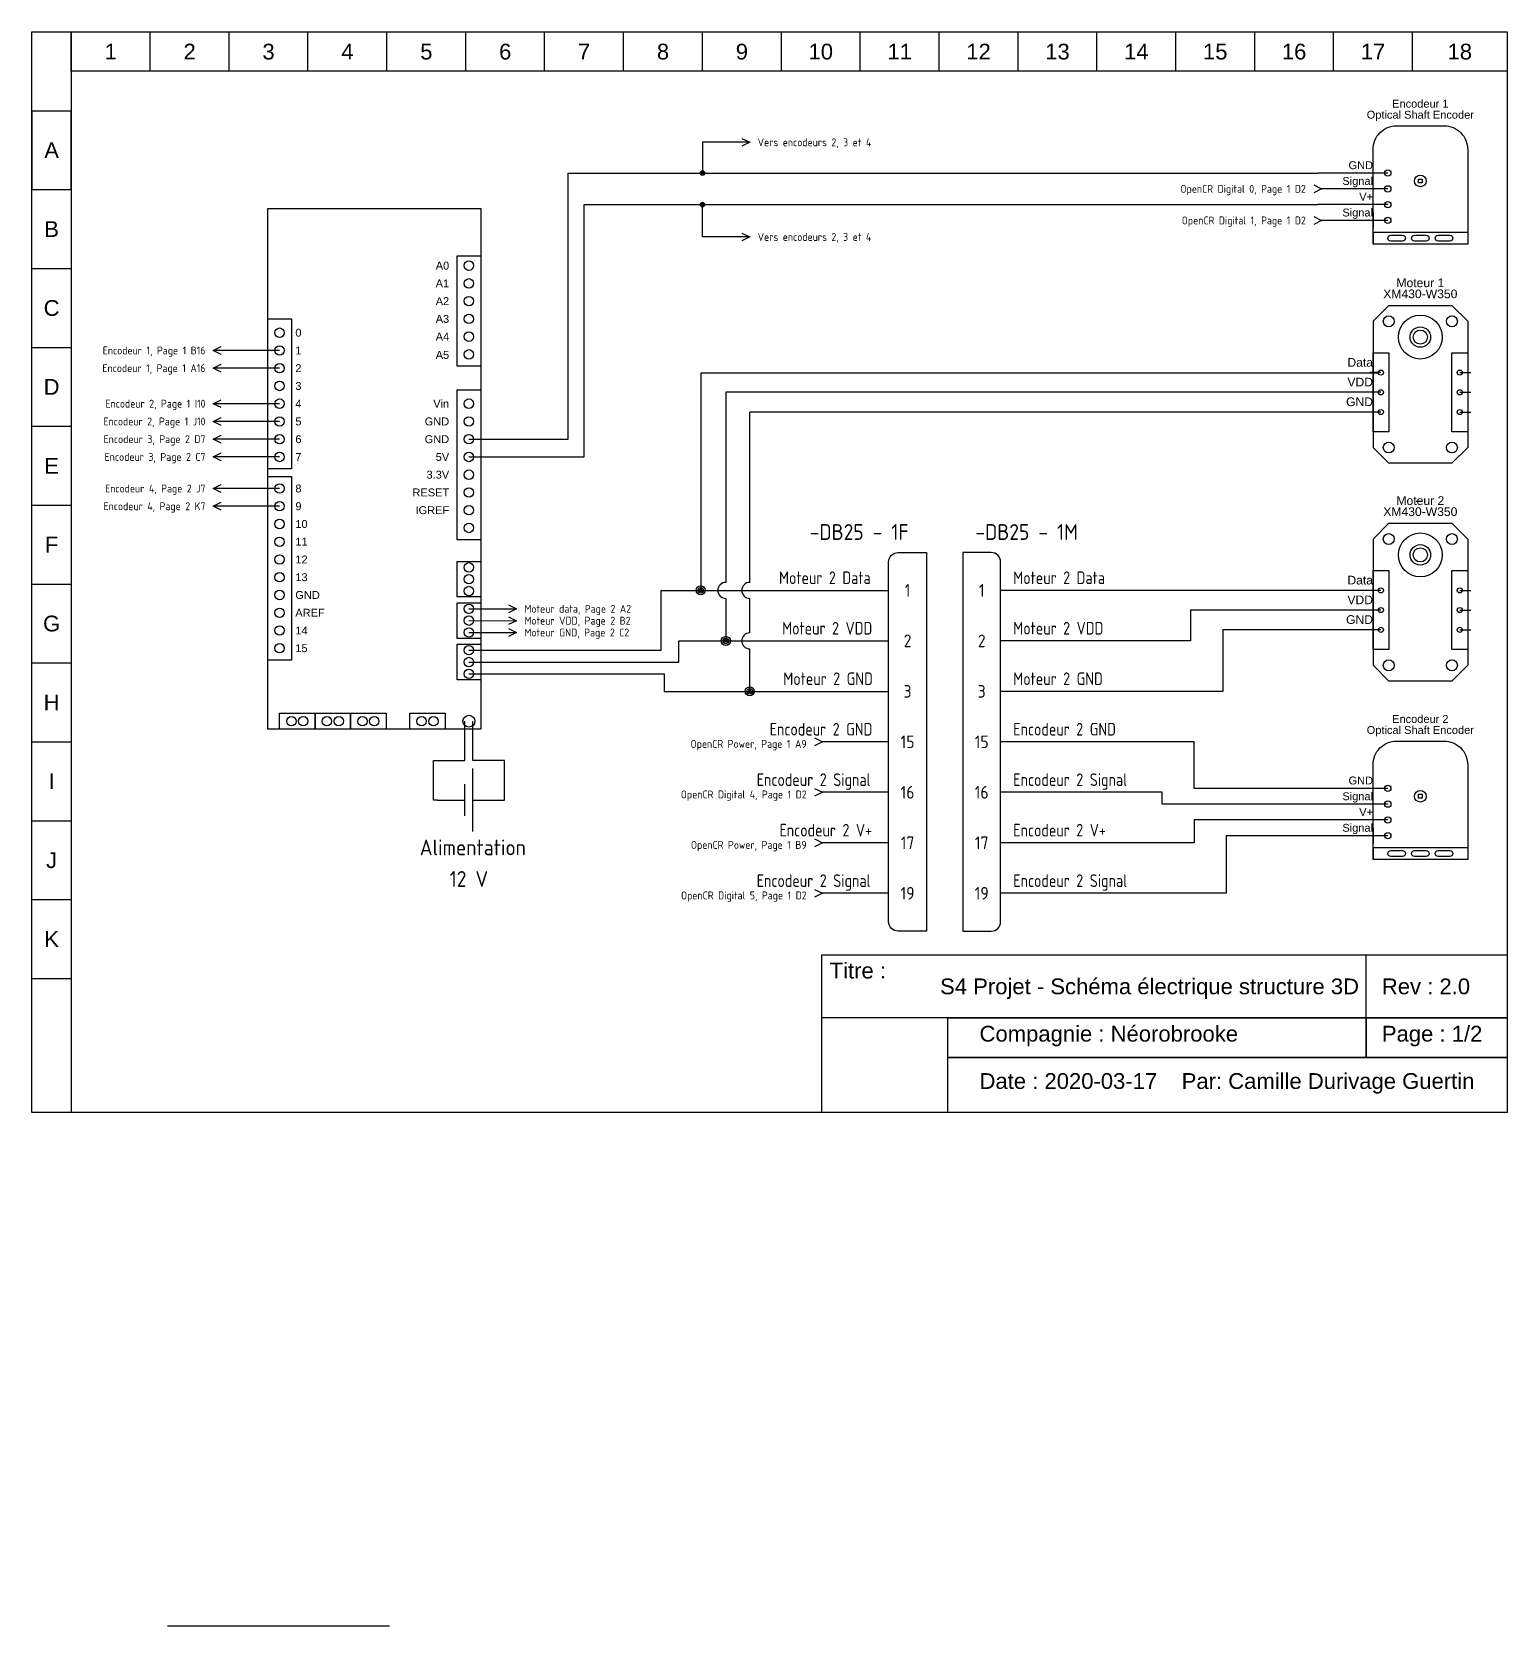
# Model space of a CAD drawing. Extents: x 2375 to 3325, y 1532 to 2038.
# Drawn here: x 2375 to 2842, y 1532 to 2038 of the extents above; entities that cross this region are included whole.
import ezdxf
from ezdxf.enums import TextEntityAlignment as Align

# ---------------------------------------------------------------- set-up
doc = ezdxf.new("R2010")
doc.units = 0
for name, color, linetype in [('DESC', 150, 'Continuous'), ('MISC', 7, 'Continuous'), ('SYMS', 7, 'Continuous'), ('TAGS', 150, 'Continuous'), ('TERMS', 123, 'Continuous'), ('YEL_14_THHN', 2, 'Continuous')]:
    doc.layers.add(name, color=color, linetype=linetype)
doc.styles.get("Standard").update_dxf_attribs({"font": 'arial.ttf'})
doc.styles.add('WD_IEC', font='ISOCP2.shx', dxfattribs={"width": 0.9, "height": 4})

# ---------------------------------------------------------------- blocks, each defined once
blk = doc.blocks.new('Moteur_XM430-W350')
for p, q in [((0, 0), (5, 5)), ((0, 0), (0, -40)), ((5, 5), (25, 5)), ((25, 5), (30, 0)), ((30, 0), (30, -40)), ((2.5, -16.25), (-0.98, -16.25)), ((27.5, -16.25), (30.98, -16.25)), ((2.5, -22.5), (-0.98, -22.5)), ((27.5, -22.5), (30.98, -22.5)), ((2.5, -28.75), (-0.98, -28.75)), ((27.5, -28.75), (30.98, -28.75)), ((5, -45), (0, -40)), ((30, -40), (25, -45)), ((25, -45), (5, -45))]:
    blk.add_line(p, q)
for points in [[(0, -10), (5, -10), (5, -35), (0, -35)], [(25, -10), (30, -10), (30, -35), (25, -35)]]:
    blk.add_lwpolyline(points, close=True)
for centre, radius in [((5, 0), 1.73), ((15, -5), 6.95), ((25, 0), 1.73), ((15, -5), 3.24), ((15, -5), 2.25), ((2.5, -16.25), 0.808), ((27.5, -16.25), 0.808), ((2.5, -22.5), 0.808), ((27.5, -22.5), 0.808), ((2.5, -28.75), 0.808), ((27.5, -28.75), 0.808), ((5, -40), 1.73), ((25, -40), 1.73)]:
    blk.add_circle(centre, radius)
at = {"flags": 8}
for tag, p in [('MODÈLE', (15, 6.5)), ('NOM', (15, 10))]:
    blk.add_attdef(tag, text='', height=2.5, dxfattribs=at).set_placement(p, align=Align.BOTTOM_CENTER)
for tag, p in [('PIN1', (0, -13)), ('PIN2', (0, -19.25)), ('PIN3', (0, -25.5))]:
    blk.add_attdef(tag, text='', height=2.5, dxfattribs=at).set_placement(p, align=Align.MIDDLE_RIGHT)
blk = doc.blocks.new('OpenCR')
for points in [[(0, -165), (0, 0), (67.5, 0), (67.5, -165)], [(67.5, -15), (67.5, -50), (60, -50), (60, -15)], [(7.5, -35), (7.5, -82.5), (0, -82.5), (0, -35)], [(67.5, -57.5), (67.5, -105), (60, -105), (60, -57.5)], [(7.5, -85), (7.5, -143.125), (0, -143.125), (0, -85)], [(60, -123.125), (60, -111.875), (67.5, -111.875), (67.5, -123.125)], [(60, -136.25), (60, -125), (67.5, -125), (67.5, -136.25)], [(60, -149.375), (60, -138.125), (67.5, -138.125), (67.5, -149.375)], [(3.75, -165), (3.75, -160), (15, -160), (15, -165)], [(15, -165), (15, -160), (26.25, -160), (26.25, -165)], [(26.25, -165), (26.25, -160), (37.5, -160), (37.5, -165)], [(45, -165), (45, -160), (56.25, -160), (56.25, -165)]]:
    blk.add_lwpolyline(points, close=True)
for centre, radius in [((63.75, -18.125), 1.5), ((63.75, -23.75), 1.5), ((63.75, -29.375), 1.5), ((63.75, -35), 1.5), ((3.75, -39.375), 1.5), ((63.75, -40.625), 1.5), ((3.75, -45), 1.5), ((63.75, -46.25), 1.5), ((3.75, -50.625), 1.5), ((3.75, -56.25), 1.5), ((3.75, -61.875), 1.5), ((63.75, -61.875), 1.5), ((3.75, -67.5), 1.5), ((63.75, -67.5), 1.5), ((3.75, -73.125), 1.5), ((63.75, -73.125), 1.5), ((3.75, -78.75), 1.5), ((63.75, -78.75), 1.5), ((63.75, -84.375), 1.5), ((3.75, -88.75), 1.5), ((63.75, -90), 1.5), ((3.75, -94.375), 1.5), ((63.75, -95.625), 1.5), ((3.75, -100), 1.5), ((63.75, -101.25), 1.5), ((3.75, -105.625), 1.5), ((3.75, -111.25), 1.5), ((3.75, -116.875), 1.5), ((63.75, -113.75), 1.5), ((63.75, -117.5), 1.5), ((3.75, -122.5), 1.5), ((63.75, -121.25), 1.5), ((63.75, -126.875), 1.5), ((3.75, -128.125), 1.5), ((63.75, -130.625), 1.5), ((3.75, -133.75), 1.5), ((63.75, -134.375), 1.5), ((3.75, -139.375), 1.5), ((63.75, -140), 1.5), ((63.75, -143.75), 1.5), ((63.75, -147.5), 1.5), ((7.5, -162.5), 1.5), ((11.25, -162.5), 1.5), ((18.75, -162.5), 1.5), ((22.5, -162.5), 1.5), ((30, -162.5), 1.5), ((33.75, -162.5), 1.5), ((48.75, -162.5), 1.5), ((52.5, -162.5), 1.5), ((63.75, -162.5), 1.875)]:
    blk.add_circle(centre, radius)
at = {"flags": 10}
blk.add_attdef('OPENCR', text='', height=3.75, dxfattribs=at).set_placement((32.5, -7.5), align=Align.MIDDLE_CENTER)
for tag, p in [('ANALOG_IN', (55, -15)), ('DIGITAL', (10, -35)), ('POWER', (57.5, -57.5)), ('TTL', (60, -111.5))]:
    blk.add_attdef(tag, text='', height=3, dxfattribs=at).set_placement(p, align=Align.BOTTOM_CENTER)
for tag, p in [('A0', (57.5, -18.125)), ('A1', (57.5, -23.75)), ('A2', (57.5, -29.375)), ('A3', (57.5, -35)), ('A4', (57.5, -40.625)), ('A5', (57.5, -46.416)), ('VIN', (57.5, -61.875)), ('GND', (57.5, -67.5)), ('GND', (57.5, -73.125)), ('5V', (57.5, -78.75)), ('3.3V', (57.5, -84.375)), ('RESET', (57.5, -90)), ('IGREF', (57.5, -95.625))]:
    blk.add_attdef(tag, text='', height=2.5).set_placement(p, align=Align.MIDDLE_RIGHT)
for tag, p in [('0', (8.75, -39.375)), ('1', (8.75, -45)), ('2', (8.75, -50.625)), ('3', (8.75, -56.25)), ('4', (8.75, -61.875)), ('5', (8.75, -67.5)), ('6', (8.75, -73.125)), ('7', (8.75, -78.75)), ('8', (8.75, -88.75)), ('9', (8.75, -94.375)), ('10', (8.75, -100)), ('11', (8.75, -105.625)), ('12', (8.75, -111.25)), ('13', (8.75, -116.875)), ('GND', (8.75, -122.5)), ('AREF', (8.75, -128.125)), ('14', (8.75, -133.75)), ('15', (8.75, -139.375))]:
    blk.add_attdef(tag, text='', height=2.5).set_placement(p, align=Align.MIDDLE_LEFT)
for tag, p in [('PIN3', (60, -113.75)), ('PIN2', (60, -117.5)), ('PIN1', (60, -121.25)), ('PIN3', (60, -126.875)), ('PIN2', (60, -130.625)), ('PIN1', (60, -134.375)), ('PIN3', (60, -140)), ('PIN2', (60, -143.75)), ('PIN1', (60, -147.5))]:
    blk.add_attdef(tag, text='', height=2.625, dxfattribs=at).set_placement(p, align=Align.MIDDLE_RIGHT)
for tag, p in [('GND', (7.5, -160)), ('3.3V', (11.25, -160)), ('GND', (18.75, -160)), ('5V', (22.5, -160)), ('GND', (30, -160)), ('12V', (33.75, -160)), ('ALIM', (63.75, -160))]:
    blk.add_attdef(tag, text='', height=2.625, rotation=90, dxfattribs=at).set_placement(p, align=Align.MIDDLE_LEFT)
blk = doc.blocks.new('HBA1')
for p, q in [((0.62, -5), (0.62, 5)), ((-5, 0), (-0.62, 0)), ((-0.62, -2.5), (-0.62, 2.5)), ((0.62, 0), (5, 0))]:
    blk.add_line(p, q)
at = {"style": 'WD_IEC'}
for tag, p in [('INST', (0.62, 13.62)), ('LOC', (0.62, 10.12)), ('TAG1', (0.62, 6.62)), ('RATING1', (8.25, 2.75)), ('XREF', (0, -10)), ('DESC1', (0, -13.75)), ('DESC2', (0, -17.25)), ('DESC3', (0, -20.75))]:
    blk.add_attdef(tag, text='', height=2.5, dxfattribs=at).set_placement(p, align=Align.CENTER)
for tag, p, height, flags in [('TERM01', (-5, 1), 2, 8), ('X4TERM01', (-5, 0), 0.32, 1), ('X1TERM02', (5, 0), 0.32, 1), ('MFG', (-6.62, -3.5), 1.5, 9), ('ASSYCODE', (2.25, -2.75), 1, 1), ('CAT', (-6.62, -6), 1.5, 9), ('FAMILY', (2.25, -4.25), 1, 1), ('CATDESC', (2.25, -5.75), 1, 1)]:
    blk.add_attdef(tag, p, '', height=height, dxfattribs=dict(at, flags=flags))
at = {"style": 'WD_IEC', "flags": 8}
blk.add_attdef('TERM02', text='', height=2, dxfattribs=at).set_placement((5, 1), align=Align.RIGHT)
blk = doc.blocks.new('HCN1_11P_1DEE')
at = {"layer": 'SYMS'}
for p, q in [((9, 12), (0, 12)), ((0, 12), (0, -108)), ((12, -105), (12, 9)), ((0, -108), (9, -108))]:
    blk.add_line(p, q, dxfattribs=at)
for centre, start, end in [((9, 9), 0, 90), ((9, -105), 270, 0)]:
    blk.add_arc(centre, 3, start, end, dxfattribs=at)
at = {"layer": 'SYMS', "style": 'WD_IEC'}
for tag, p, height in [('DESC1', (4, 51), 5), ('DESC2', (4, 44), 5), ('DESC3', (4, 37), 5), ('INST', (4, 30), 5), ('LOC', (4, 23), 5), ('TAG1', (4, 16), 5), ('XREF', (36.67, 14.83), 5), ('X1_TINY_DOT_DONT_REMOVE_01P', (12, 0), 0.0032), ('X1_TINY_DOT_DONT_REMOVE_02P', (12, -16), 0.0032), ('X1_TINY_DOT_DONT_REMOVE_03P', (12, -32), 0.0032), ('X1_TINY_DOT_DONT_REMOVE_04P', (12, -48), 0.0032), ('X1_TINY_DOT_DONT_REMOVE_05P', (12, -64), 0.0032), ('X1_TINY_DOT_DONT_REMOVE_06P', (12, -80), 0.0032), ('X1_TINY_DOT_DONT_REMOVE_07P', (12, -96), 0.0032)]:
    blk.add_attdef(tag, p, '', height=height, dxfattribs=at)
at = {"layer": 'SYMS', "linetype": 'Continuous', "style": 'WD_IEC', "width": 0.9, "flags": 8}
for tag, p in [('TERMDESC01P', (16, 2)), ('TERMDESC02P', (16, -14)), ('TERMDESC03P', (16, -30)), ('TERMDESC04P', (16, -46)), ('TERMDESC05P', (16, -62)), ('TERMDESC06P', (16, -78)), ('TERMDESC07P', (16, -94))]:
    blk.add_attdef(tag, p, '', height=4, dxfattribs=at)
at = {"layer": 'SYMS', "style": 'WD_IEC'}
for tag, p in [('TERM01P', (6, 0)), ('TERM02P', (6, -16)), ('TERM03P', (6, -32)), ('TERM04P', (6, -48)), ('TERM05P', (6, -64)), ('TERM06P', (6, -80)), ('TERM07P', (6, -96))]:
    blk.add_attdef(tag, text='', height=4, dxfattribs=at).set_placement(p, align=Align.MIDDLE_CENTER)
at = {"layer": 'SYMS', "style": 'WD_IEC', "flags": 1}
for tag, p, height in [('X1TERM01P', (12, 0), 0.64), ('ASSYCODE', (-10, -5), 2), ('GENDER', (5.85, -2.45), 0.64), ('WDBLKNAM', (5.95, -1.34), 0.64), ('MFG', (10.5, -7), 3), ('FAMILY', (-10, -8), 2), ('CATDESC', (-10, -11), 2), ('ACE_FLAG', (0, -6.66), 0.64), ('CAT', (10.5, -12), 3), ('X1TERM02P', (12, -16), 0.64), ('X1TERM03P', (12, -32), 0.64), ('X1TERM04P', (12, -48), 0.64), ('X1TERM05P', (12, -64), 0.64), ('X1TERM06P', (12, -80), 0.64), ('X1TERM07P', (12, -96), 0.64), ('X8LINK', (6, -112), 0.64)]:
    blk.add_attdef(tag, p, '', height=height, dxfattribs=at)
at = {"layer": 'SYMS', "linetype": 'Continuous', "style": 'WD_IEC', "width": 0.9, "flags": 8}
for tag, p in [('X1WIRE01P', (16, -2)), ('X1WIRE02P', (16, -18)), ('X1WIRE03P', (16, -34)), ('X1WIRE04P', (16, -50)), ('X1WIRE05P', (16, -66)), ('X1WIRE06P', (16, -82)), ('X1WIRE07P', (16, -98))]:
    blk.add_attdef(tag, text='', height=4, dxfattribs=at).set_placement(p, align=Align.TOP_LEFT)
blk = doc.blocks.new('WDDOT')
for radius in [0.72, 0.449, 0.223]:
    blk.add_circle((0, 0), radius)
blk = doc.blocks.new('Encodeur VEX')
for p, q in [((4.69, 22.5), (-1.31, 22.53)), ((4.69, 17.5), (-1.31, 17.53)), ((4.69, 12.5), (-1.31, 12.53)), ((4.69, 7.5), (-1.31, 7.53)), ((0, 10), (0, 5)), ((0, 3.75), (0, 0)), ((30, 3.75), (30, 0))]:
    blk.add_line(p, q)
for points in [[(0, 0), (0, 30, -0.414214), (7.5, 37.5), (22.5, 37.5, -0.414214), (30, 30), (30, 0), (0, 0)], [(5.62, 2.81), (9.38, 2.81, -1), (9.38, 0.94), (5.62, 0.94, -1), (5.62, 2.81, -1)], [(13.12, 2.81), (16.88, 2.81, -1), (16.88, 0.94), (13.12, 0.94, -1), (13.12, 2.81, -1)], [(20.62, 2.81), (24.38, 2.81, -1), (24.38, 0.94), (20.62, 0.94, -1), (20.62, 2.81, -1)]]:
    blk.add_lwpolyline(points, format="xyb")
blk.add_lwpolyline([(14.38, 20.62), (15.62, 20.62), (15.62, 19.38), (14.38, 19.38)], close=True)
blk.add_lwpolyline([(0, 3.75), (30, 3.76)])
for centre, radius in [((4.69, 22.5), 1), ((15, 20), 1.84), ((4.69, 17.5), 1), ((4.69, 12.5), 1), ((4.69, 7.5), 1)]:
    blk.add_circle(centre, radius)
at = {"flags": 8}
for tag, p in [('NOM', (15, 42.5)), ('MODÈLE', (15, 39))]:
    blk.add_attdef(tag, text='', height=2.5, dxfattribs=at).set_placement(p, align=Align.BOTTOM_CENTER)
for tag, p in [('PIN1', (0, 25)), ('PIN2', (0, 20)), ('PIN3', (0, 15)), ('PIN4', (0, 10))]:
    blk.add_attdef(tag, text='', height=2.5, dxfattribs=at).set_placement(p, align=Align.MIDDLE_RIGHT)
blk = doc.blocks.new('HA1X1')
blk.add_lwpolyline([(-2.5, 1.25), (0, 0), (-2.5, -1.25)])
at = {"style": 'WD_IEC', "flags": 1}
blk.add_attdef('X4TERM01', (0, 0), '', height=0.32, dxfattribs=at)
at = {"style": 'WD_IEC'}
blk.add_attdef('DESC1', (2.5, 0.675), '', height=2.5, dxfattribs=at)
blk.add_attdef('DESC2', text='', height=2.5, dxfattribs=at).set_placement((2.5, -0.675), align=Align.TOP_LEFT)
blk = doc.blocks.new('HA1X3')
blk.add_lwpolyline([(2.5, -1.25), (0, 0), (2.5, 1.25)])
at = {"style": 'WD_IEC'}
blk.add_attdef('DESC1', text='', height=2.5, dxfattribs=at).set_placement((-2.5, 0.675), align=Align.RIGHT)
at = {"style": 'WD_IEC', "flags": 1}
blk.add_attdef('X1TERM01', (0, 0), '', height=0.32, dxfattribs=at)
at = {"style": 'WD_IEC'}
blk.add_attdef('DESC2', text='', height=2.5, dxfattribs=at).set_placement((-2.5, -0.675), align=Align.TOP_RIGHT)
blk = doc.blocks.new('HA1X3Y')
blk.add_lwpolyline([(-2.5, 1.25), (0, 0), (-2.5, -1.25)])
at = {"style": 'WD_IEC'}
blk.add_attdef('DESC1', text='', height=2.5, dxfattribs=at).set_placement((-5, 0.675), align=Align.RIGHT)
at = {"style": 'WD_IEC', "flags": 1}
blk.add_attdef('X1TERM01', (0, 0), '', height=0.32, dxfattribs=at)
at = {"style": 'WD_IEC'}
blk.add_attdef('DESC2', text='', height=2.5, dxfattribs=at).set_placement((-5, -0.675), align=Align.TOP_RIGHT)

msp = doc.modelspace()

# ---------------------------------------------------------------- linework, layer by layer
for p, q in [((2412.5, 2025), (2412.5, 2037.5)), ((2437.5, 2025), (2437.5, 2037.5)), ((2462.5, 2025), (2462.5, 2037.5)), ((2487.5, 2025), (2487.5, 2037.5)), ((2512.5, 2025), (2512.5, 2037.5)), ((2537.5, 2025), (2537.5, 2037.5)), ((2562.5, 2025), (2562.5, 2037.5)), ((2587.5, 2025), (2587.5, 2037.5)), ((2612.5, 2025), (2612.5, 2037.5)), ((2637.5, 2025), (2637.5, 2037.5)), ((2662.5, 2025), (2662.5, 2037.5)), ((2687.5, 2025), (2687.5, 2037.5)), ((2687.5, 2025), (2687.5, 2037.5)), ((2712.5, 2025), (2712.5, 2037.5)), ((2737.5, 2025), (2737.5, 2037.5)), ((2762.5, 2025), (2762.5, 2037.5)), ((2787.5, 2025), (2787.5, 2037.5)), ((2812.5, 2025), (2812.5, 2037.5)), ((2375, 2012.5), (2387.5, 2012.5)), ((2375, 2012.5), (2375, 1987.5)), ((2387.5, 1987.5), (2387.5, 2012.5)), ((2375, 1987.5), (2387.5, 1987.5)), ((2375, 1962.5), (2387.5, 1962.5)), ((2375, 1937.5), (2387.5, 1937.5)), ((2375, 1912.5), (2387.5, 1912.5)), ((2375, 1887.5), (2387.5, 1887.5)), ((2375, 1862.5), (2387.5, 1862.5)), ((2375, 1837.5), (2387.5, 1837.5)), ((2375, 1812.5), (2387.5, 1812.5)), ((2375, 1787.5), (2387.5, 1787.5)), ((2375, 1762.5), (2387.5, 1762.5)), ((2375, 1737.5), (2387.5, 1737.5)), ((2665.31, 1695), (2665.31, 1725))]:
    msp.add_line(p, q)
for points in [[(2375, 2037.5), (2842.5, 2037.5), (2842.5, 1695), (2375, 1695)], [(2375, 2037.5), (2387.5, 2037.5), (2387.5, 1695), (2375, 1695)], [(2387.5, 2025), (2387.5, 2037.5), (2842.5, 2037.5), (2842.5, 2025)], [(2842.5, 1695), (2625.31, 1695), (2625.31, 1745), (2842.5, 1745)], [(2842.5, 1725), (2625.31, 1725), (2625.31, 1745), (2842.5, 1745)], [(2842.5, 1725), (2797.81, 1725), (2797.81, 1745), (2842.5, 1745)], [(2797.81, 1712.5), (2665.31, 1712.5), (2665.31, 1725), (2797.81, 1725)], [(2797.81, 1725), (2842.5, 1725), (2842.5, 1712.5), (2797.81, 1712.5)], [(2665.31, 1712.5), (2842.5, 1712.5), (2842.5, 1695), (2665.31, 1695)]]:
    msp.add_lwpolyline(points, close=True)
at = {"layer": 'YEL_14_THHN', "color": 18, "true_color": 0x000000}
for p, q in [((2602.5, 2002.5), (2587.5, 2002.5)), ((2587.5, 2002.5), (2587.5, 1992.75)), ((2545, 1908.42), (2545, 1992.75)), ((2545, 1992.75), (2782.5, 1992.75)), ((2804.69, 1992.75), (2782.5, 1992.75)), ((2513.49, 1908.42), (2545, 1908.42)), ((2512.24, 1809.04), (2512.24, 1819.04)), ((2512.24, 1806.54), (2512.24, 1809.04)), ((2646.5, 1812.5), (2625.51, 1812.5)), ((2743.34, 1812.5), (2682, 1812.5)), ((2743.34, 1797.75), (2743.34, 1812.5)), ((2502.24, 1794.04), (2502.24, 1806.54)), ((2502.24, 1806.54), (2512.24, 1806.54)), ((2503.49, 1794.04), (2502.24, 1794.04)), ((2804.69, 1797.75), (2743.34, 1797.75))]:
    msp.add_line(p, q, dxfattribs=at)
at = {"layer": 'YEL_14_THHN'}
for p, q in [((2804.69, 1987.75), (2783.7, 1987.75)), ((2453.49, 1930.92), (2432.5, 1930.92)), ((2453.49, 1902.79), (2432.5, 1902.79)), ((2815.66, 1888.65), (2813.73, 1888.65))]:
    msp.add_line(p, q, dxfattribs=at)
at = {"layer": 'YEL_14_THHN', "color": 1}
for p, q in [((2550, 1902.79), (2550, 1982.75)), ((2550, 1982.75), (2782.5, 1982.75)), ((2587.5, 1972.5), (2587.5, 1982.75)), ((2804.69, 1982.75), (2782.5, 1982.75)), ((2602.5, 1972.5), (2587.5, 1972.5)), ((2513.49, 1902.79), (2550, 1902.79)), ((2514.74, 1809.04), (2514.74, 1819.04)), ((2514.74, 1806.54), (2514.74, 1809.04)), ((2524.74, 1806.54), (2514.74, 1806.54)), ((2524.74, 1794.04), (2524.74, 1806.54)), ((2523.49, 1794.04), (2524.74, 1794.04)), ((2804.69, 1787.75), (2743.34, 1787.75)), ((2743.34, 1787.75), (2743.34, 1780.5)), ((2646.5, 1780.5), (2625.51, 1780.5)), ((2743.34, 1780.5), (2682, 1780.5))]:
    msp.add_line(p, q, dxfattribs=at)
at = {"layer": 'YEL_14_THHN', "color": 217, "true_color": 0x93278f}
for p, q in [((2804.69, 1977.75), (2783.7, 1977.75)), ((2453.49, 1936.54), (2432.5, 1936.54)), ((2453.49, 1908.42), (2432.5, 1908.42))]:
    msp.add_line(p, q, dxfattribs=at)
at = {"layer": 'YEL_14_THHN', "color": 140}
for p, q in [((2801.73, 1929.29), (2586.95, 1929.29)), ((2586.95, 1929.29), (2586.95, 1860.5)), ((2574.38, 1841.5), (2574.38, 1860.5)), ((2574.38, 1860.5), (2646.5, 1860.5)), ((2802.5, 1860.5), (2682, 1860.5)), ((2513.49, 1854.67), (2528.59, 1854.65)), ((2513.49, 1841.54), (2574.38, 1841.5))]:
    msp.add_line(p, q, dxfattribs=at)
at = {"layer": 'YEL_14_THHN', "color": 254}
for p, q in [((2802.5, 1923.27), (2594.91, 1923.27)), ((2594.91, 1923.27), (2594.91, 1863.04)), ((2594.91, 1857.96), (2594.91, 1844.5)), ((2513.49, 1850.92), (2528.59, 1850.9)), ((2802.35, 1854.25), (2742.18, 1854.25)), ((2742.18, 1854.25), (2742.18, 1844.5)), ((2580, 1837.75), (2580, 1844.5)), ((2580, 1844.5), (2646.5, 1844.5)), ((2742.18, 1844.5), (2682, 1844.5)), ((2513.49, 1837.79), (2580, 1837.75))]:
    msp.add_line(p, q, dxfattribs=at)
at = {"layer": 'YEL_14_THHN', "color": 30, "true_color": 0xf26722}
for p, q in [((2453.49, 1919.67), (2432.5, 1919.67)), ((2453.49, 1892.79), (2432.5, 1892.79)), ((2646.5, 1796.5), (2625.51, 1796.5)), ((2733.18, 1796.5), (2682, 1796.5)), ((2733.18, 1792.75), (2733.18, 1796.5)), ((2804.69, 1792.75), (2733.18, 1792.75))]:
    msp.add_line(p, q, dxfattribs=at)
at = {"layer": 'YEL_14_THHN', "color": 40}
for p, q in [((2802.5, 1917.02), (2602.5, 1917.02)), ((2602.5, 1863.04), (2602.5, 1917.02)), ((2602.5, 1847.04), (2602.5, 1857.96)), ((2513.49, 1847.17), (2528.59, 1847.15)), ((2802.5, 1848), (2752.41, 1848)), ((2752.41, 1848), (2752.41, 1828.5)), ((2602.5, 1828.5), (2602.5, 1841.96)), ((2513.49, 1834.04), (2575.38, 1834)), ((2575.38, 1834), (2575.38, 1828.5)), ((2575.38, 1828.5), (2646.5, 1828.5)), ((2752.41, 1828.5), (2682, 1828.5))]:
    msp.add_line(p, q, dxfattribs=at)
at = {"layer": 'YEL_14_THHN', "color": 114, "true_color": 0x139b48}
for p, q in [((2453.49, 1914.04), (2432.5, 1914.04)), ((2453.49, 1887.17), (2432.5, 1887.17)), ((2804.69, 1782.75), (2753.5, 1782.75)), ((2753.5, 1782.75), (2753.5, 1764.5)), ((2646.5, 1764.5), (2625.51, 1764.5)), ((2753.5, 1764.5), (2682, 1764.5)), ((2488.31, 1532.25), (2417.94, 1532.25))]:
    msp.add_line(p, q, dxfattribs=at)
at = {"layer": 'YEL_14_THHN', "color": 254}
msp.add_arc((2594.91, 1860.5), 2.54, 90, 270, dxfattribs=at)
at = {"layer": 'YEL_14_THHN', "color": 40}
for centre in [(2602.5, 1860.5), (2602.5, 1844.5)]:
    msp.add_arc(centre, 2.54, 90, 270, dxfattribs=at)

# ---------------------------------------------------------------- block references
for p, values in [((2800, 1970.25), {'PIN1': 'GND', 'PIN2': 'Signal', 'PIN3': 'V+', 'PIN4': 'Signal', 'NOM': 'Encodeur 1', 'MODÈLE': 'Optical Shaft Encoder'}), ((2800, 1775.25), {'PIN1': 'GND', 'PIN2': 'Signal', 'PIN3': 'V+', 'PIN4': 'Signal', 'NOM': 'Encodeur 2', 'MODÈLE': 'Optical Shaft Encoder'})]:
    msp.add_blockref('Encodeur VEX', p).add_auto_attribs(values)
msp.add_blockref('OpenCR', (2449.74, 1981.54))
ref = msp.add_blockref('OpenCR', (2449.74, 1981.54))
ref.add_attrib('8', '8', dxfattribs={"height": 2.5}).set_placement((2458.49, 1892.79), align=Align.MIDDLE_LEFT)
ref.add_attrib('9', '9', dxfattribs={"height": 2.5}).set_placement((2458.49, 1887.17), align=Align.MIDDLE_LEFT)
ref.add_attrib('10', '10', dxfattribs={"height": 2.5}).set_placement((2458.49, 1881.54), align=Align.MIDDLE_LEFT)
ref.add_attrib('11', '11', dxfattribs={"height": 2.5}).set_placement((2458.49, 1875.92), align=Align.MIDDLE_LEFT)
ref.add_attrib('12', '12', dxfattribs={"height": 2.5}).set_placement((2458.49, 1870.29), align=Align.MIDDLE_LEFT)
ref.add_attrib('13', '13', dxfattribs={"height": 2.5}).set_placement((2458.49, 1864.67), align=Align.MIDDLE_LEFT)
ref.add_attrib('GND', 'GND', dxfattribs={"height": 2.5}).set_placement((2458.49, 1859.04), align=Align.MIDDLE_LEFT)
ref.add_attrib('AREF', 'AREF', dxfattribs={"height": 2.5}).set_placement((2458.49, 1853.42), align=Align.MIDDLE_LEFT)
ref.add_attrib('14', '14', dxfattribs={"height": 2.5}).set_placement((2458.49, 1847.79), align=Align.MIDDLE_LEFT)
ref.add_attrib('15', '15', dxfattribs={"height": 2.5}).set_placement((2458.49, 1842.17), align=Align.MIDDLE_LEFT)
ref.add_attrib('0', '0', dxfattribs={"height": 2.5}).set_placement((2458.49, 1942.17), align=Align.MIDDLE_LEFT)
ref.add_attrib('1', '1', dxfattribs={"height": 2.5}).set_placement((2458.49, 1936.54), align=Align.MIDDLE_LEFT)
ref.add_attrib('2', '2', dxfattribs={"height": 2.5}).set_placement((2458.49, 1930.92), align=Align.MIDDLE_LEFT)
ref.add_attrib('3', '3', dxfattribs={"height": 2.5}).set_placement((2458.49, 1925.29), align=Align.MIDDLE_LEFT)
ref.add_attrib('4', '4', dxfattribs={"height": 2.5}).set_placement((2458.49, 1919.67), align=Align.MIDDLE_LEFT)
ref.add_attrib('5', '5', dxfattribs={"height": 2.5}).set_placement((2458.49, 1914.04), align=Align.MIDDLE_LEFT)
ref.add_attrib('6', '6', dxfattribs={"height": 2.5}).set_placement((2458.49, 1908.42), align=Align.MIDDLE_LEFT)
ref.add_attrib('7', '7', dxfattribs={"height": 2.5}).set_placement((2458.49, 1902.79), align=Align.MIDDLE_LEFT)
ref.add_attrib('IGREF', 'IGREF', dxfattribs={"height": 2.5}).set_placement((2507.24, 1885.92), align=Align.MIDDLE_RIGHT)
ref.add_attrib('RESET', 'RESET', dxfattribs={"height": 2.5}).set_placement((2507.24, 1891.54), align=Align.MIDDLE_RIGHT)
ref.add_attrib('3.3V', '3.3V', dxfattribs={"height": 2.5}).set_placement((2507.24, 1897.17), align=Align.MIDDLE_RIGHT)
ref.add_attrib('5V', '5V', dxfattribs={"height": 2.5}).set_placement((2507.24, 1902.79), align=Align.MIDDLE_RIGHT)
ref.add_attrib('GND', 'GND', dxfattribs={"height": 2.5}).set_placement((2507.24, 1908.42), align=Align.MIDDLE_RIGHT)
ref.add_attrib('GND', 'GND', dxfattribs={"height": 2.5}).set_placement((2507.24, 1914.04), align=Align.MIDDLE_RIGHT)
ref.add_attrib('VIN', 'Vin', dxfattribs={"height": 2.5}).set_placement((2507.24, 1919.67), align=Align.MIDDLE_RIGHT)
ref.add_attrib('A5', 'A5', dxfattribs={"height": 2.5}).set_placement((2507.24, 1935.13), align=Align.MIDDLE_RIGHT)
ref.add_attrib('A4', 'A4', dxfattribs={"height": 2.5}).set_placement((2507.24, 1940.92), align=Align.MIDDLE_RIGHT)
ref.add_attrib('A3', 'A3', dxfattribs={"height": 2.5}).set_placement((2507.24, 1946.54), align=Align.MIDDLE_RIGHT)
ref.add_attrib('A2', 'A2', dxfattribs={"height": 2.5}).set_placement((2507.24, 1952.17), align=Align.MIDDLE_RIGHT)
ref.add_attrib('A1', 'A1', dxfattribs={"height": 2.5}).set_placement((2507.24, 1957.79), align=Align.MIDDLE_RIGHT)
ref.add_attrib('A0', 'A0', dxfattribs={"height": 2.5}).set_placement((2507.24, 1963.42), align=Align.MIDDLE_RIGHT)
ref = msp.add_blockref('Moteur_XM430-W350', (2800, 1945.77))
ref.add_attrib('PIN1', 'Data', dxfattribs={"height": 2.75, "flags": 8}).set_placement((2800, 1932.77), align=Align.MIDDLE_RIGHT)
ref.add_attrib('PIN2', 'VDD', dxfattribs={"height": 2.75, "flags": 8}).set_placement((2800, 1926.52), align=Align.MIDDLE_RIGHT)
ref.add_attrib('PIN3', 'GND', dxfattribs={"height": 2.75, "flags": 8}).set_placement((2800, 1920.27), align=Align.MIDDLE_RIGHT)
ref.add_attrib('NOM', 'Moteur 1', dxfattribs={"height": 2.75, "flags": 8}).set_placement((2815, 1955.77), align=Align.BOTTOM_CENTER)
ref.add_attrib('MODÈLE', 'XM430-W350', dxfattribs={"height": 2.75, "flags": 8}).set_placement((2815, 1952.27), align=Align.BOTTOM_CENTER)
ref = msp.add_blockref('Moteur_XM430-W350', (2800, 1876.75))
ref.add_attrib('PIN1', 'Data', dxfattribs={"height": 2.75}).set_placement((2800, 1863.75), align=Align.MIDDLE_RIGHT)
ref.add_attrib('PIN2', 'VDD', dxfattribs={"height": 2.75}).set_placement((2800, 1857.5), align=Align.MIDDLE_RIGHT)
ref.add_attrib('PIN3', 'GND', dxfattribs={"height": 2.75}).set_placement((2800, 1851.25), align=Align.MIDDLE_RIGHT)
ref.add_attrib('NOM', 'Moteur 2', dxfattribs={"height": 2.75}).set_placement((2815, 1886.75), align=Align.BOTTOM_CENTER)
ref.add_attrib('MODÈLE', 'XM430-W350', dxfattribs={"height": 2.75}).set_placement((2815, 1883.25), align=Align.BOTTOM_CENTER)
at = {"layer": 'SYMS'}
ref = msp.add_blockref('HA1X1', (2602.5, 2002.5), dxfattribs=at)
ref.add_attrib('DESC1', 'Vers encodeurs 2, 3 et 4', dxfattribs={"layer": 'DESC', "height": 2.5, "style": 'WD_IEC'}).set_placement((2605, 2002.5), align=Align.MIDDLE_LEFT)
for p in [(2587.5, 1992.75), (2587.5, 1982.75)]:
    msp.add_blockref('WDDOT', p, dxfattribs=at)
ref = msp.add_blockref('HA1X3Y', (2783.7, 1987.75), dxfattribs=at)
ref.add_attrib('DESC1', 'OpenCR Digital 0, Page 1 D2', dxfattribs={"layer": 'DESC', "height": 2.5, "style": 'WD_IEC'}).set_placement((2778.7, 1987.75), align=Align.MIDDLE_RIGHT)
ref = msp.add_blockref('HA1X3Y', (2783.7, 1977.75), dxfattribs=at)
ref.add_attrib('DESC1', 'OpenCR Digital 1, Page 1 D2', dxfattribs={"layer": 'DESC', "height": 2.5, "style": 'WD_IEC'}).set_placement((2778.7, 1977.75), align=Align.MIDDLE_RIGHT)
ref = msp.add_blockref('HA1X1', (2602.5, 1972.5), dxfattribs=at)
ref.add_attrib('DESC1', 'Vers encodeurs 2, 3 et 4', dxfattribs={"layer": 'DESC', "height": 2.5, "style": 'WD_IEC'}).set_placement((2605, 1972.5), align=Align.MIDDLE_LEFT)
ref = msp.add_blockref('HA1X3', (2432.5, 1936.54), dxfattribs=at)
ref.add_attrib('DESC1', 'Encodeur 1, Page 1 B16', dxfattribs={"layer": 'DESC', "height": 2.5, "style": 'WD_IEC'}).set_placement((2430, 1936.54), align=Align.MIDDLE_RIGHT)
ref = msp.add_blockref('HA1X3', (2432.5, 1930.92), dxfattribs=at)
ref.add_attrib('DESC2', 'Encodeur 1, Page 1 A16', dxfattribs={"layer": 'DESC', "height": 2.5, "style": 'WD_IEC'}).set_placement((2430, 1930.92), align=Align.MIDDLE_RIGHT)
ref = msp.add_blockref('HA1X3', (2432.5, 1919.67), dxfattribs=at)
ref.add_attrib('DESC1', 'Encodeur 2, Page 1 I10', dxfattribs={"layer": 'DESC', "height": 2.5, "style": 'WD_IEC'}).set_placement((2430, 1919.67), align=Align.MIDDLE_RIGHT)
ref = msp.add_blockref('HA1X3', (2432.5, 1914.04), dxfattribs=at)
ref.add_attrib('DESC2', 'Encodeur 2, Page 1 J10', dxfattribs={"layer": 'DESC', "height": 2.5, "style": 'WD_IEC'}).set_placement((2430, 1914.04), align=Align.MIDDLE_RIGHT)
ref = msp.add_blockref('HA1X3', (2432.5, 1908.42), dxfattribs=at)
ref.add_attrib('DESC1', 'Encodeur 3, Page 2 D7', dxfattribs={"layer": 'DESC', "height": 2.5, "style": 'WD_IEC'}).set_placement((2430, 1908.42), align=Align.MIDDLE_RIGHT)
ref = msp.add_blockref('HA1X3', (2432.5, 1902.79), dxfattribs=at)
ref.add_attrib('DESC2', 'Encodeur 3, Page 2 C7', dxfattribs={"layer": 'DESC', "height": 2.5, "style": 'WD_IEC'}).set_placement((2430, 1902.79), align=Align.MIDDLE_RIGHT)
ref = msp.add_blockref('HA1X3', (2432.5, 1892.79), dxfattribs=at)
ref.add_attrib('DESC1', 'Encodeur 4, Page 2 J7', dxfattribs={"layer": 'DESC', "height": 2.5, "style": 'WD_IEC'}).set_placement((2430, 1892.79), align=Align.MIDDLE_RIGHT)
ref = msp.add_blockref('HA1X3', (2432.5, 1887.17), dxfattribs=at)
ref.add_attrib('DESC2', 'Encodeur 4, Page 2 K7', dxfattribs={"layer": 'DESC', "height": 2.5, "style": 'WD_IEC'}).set_placement((2430, 1887.17), align=Align.MIDDLE_RIGHT)
ref = msp.add_blockref('HCN1_11P_1DEE', (2658.5, 1860.5), dxfattribs=dict(at, xscale=-1))
ref.add_attrib('TERMDESC01P', 'Moteur 2 Data', (2611.77, 1862.5), dxfattribs={"layer": 'TERMS', "color": 150, "linetype": 'Continuous', "height": 4, "style": 'WD_IEC', "width": 0.9, "flags": 8})
ref.add_attrib('X4_TINY_DOT_DONT_REMOVE_01P', '.', (2646.5, 1860.5), dxfattribs={"layer": 'MISC', "height": 0.0032, "style": 'WD_IEC'})
ref.add_attrib('TERM01P', '1', dxfattribs={"layer": 'TERMS', "color": 150, "height": 4, "style": 'WD_IEC'}).set_placement((2652.5, 1860.5), align=Align.MIDDLE_CENTER)
ref.add_attrib('TAG1', '-DB25 - 1F', (2621.5, 1876.5), dxfattribs={"layer": 'TAGS', "color": 150, "height": 5, "style": 'WD_IEC'})
ref.add_attrib('TERMDESC02P', 'Moteur 2 VDD', (2612.77, 1846.5), dxfattribs={"layer": 'TERMS', "color": 150, "linetype": 'Continuous', "height": 4, "style": 'WD_IEC', "width": 0.9, "flags": 8})
ref.add_attrib('X4_TINY_DOT_DONT_REMOVE_02P', '.', (2646.5, 1844.5), dxfattribs={"layer": 'MISC', "height": 0.0032, "style": 'WD_IEC'})
ref.add_attrib('TERM02P', '2', dxfattribs={"layer": 'TERMS', "color": 150, "height": 4, "style": 'WD_IEC'}).set_placement((2652.5, 1844.5), align=Align.MIDDLE_CENTER)
ref.add_attrib('TERMDESC03P', 'Moteur 2 GND', (2613.13, 1830.5), dxfattribs={"layer": 'TERMS', "color": 150, "linetype": 'Continuous', "height": 4, "style": 'WD_IEC', "width": 0.9, "flags": 8})
ref.add_attrib('X4_TINY_DOT_DONT_REMOVE_03P', '.', (2646.5, 1828.5), dxfattribs={"layer": 'MISC', "height": 0.0032, "style": 'WD_IEC'})
ref.add_attrib('TERM03P', '3', dxfattribs={"layer": 'TERMS', "color": 150, "height": 4, "style": 'WD_IEC'}).set_placement((2652.5, 1828.5), align=Align.MIDDLE_CENTER)
ref.add_attrib('TERMDESC04P', 'Encodeur 2 GND', (2608.81, 1814.5), dxfattribs={"layer": 'TERMS', "color": 150, "linetype": 'Continuous', "height": 4, "style": 'WD_IEC', "width": 0.9, "flags": 8})
ref.add_attrib('X4_TINY_DOT_DONT_REMOVE_04P', '.', (2646.5, 1812.5), dxfattribs={"layer": 'MISC', "height": 0.0032, "style": 'WD_IEC'})
ref.add_attrib('TERM04P', '15', dxfattribs={"layer": 'TERMS', "color": 150, "height": 4, "style": 'WD_IEC'}).set_placement((2652.5, 1812.5), align=Align.MIDDLE_CENTER)
ref.add_attrib('TERMDESC05P', 'Encodeur 2 Signal', (2604.7, 1798.5), dxfattribs={"layer": 'TERMS', "color": 150, "linetype": 'Continuous', "height": 4, "style": 'WD_IEC', "width": 0.9, "flags": 8})
ref.add_attrib('X4_TINY_DOT_DONT_REMOVE_05P', '.', (2646.5, 1796.5), dxfattribs={"layer": 'MISC', "height": 0.0032, "style": 'WD_IEC'})
ref.add_attrib('TERM05P', '16', dxfattribs={"layer": 'TERMS', "color": 150, "height": 4, "style": 'WD_IEC'}).set_placement((2652.5, 1796.5), align=Align.MIDDLE_CENTER)
ref.add_attrib('TERMDESC06P', 'Encodeur 2 V+', (2611.9, 1782.5), dxfattribs={"layer": 'TERMS', "color": 150, "linetype": 'Continuous', "height": 4, "style": 'WD_IEC', "width": 0.9, "flags": 8})
ref.add_attrib('X4_TINY_DOT_DONT_REMOVE_06P', '.', (2646.5, 1780.5), dxfattribs={"layer": 'MISC', "height": 0.0032, "style": 'WD_IEC'})
ref.add_attrib('TERM06P', '17', dxfattribs={"layer": 'TERMS', "color": 150, "height": 4, "style": 'WD_IEC'}).set_placement((2652.5, 1780.5), align=Align.MIDDLE_CENTER)
ref.add_attrib('TERMDESC07P', 'Encodeur 2 Signal', (2604.7, 1766.5), dxfattribs={"layer": 'TERMS', "color": 150, "linetype": 'Continuous', "height": 4, "style": 'WD_IEC', "width": 0.9, "flags": 8})
ref.add_attrib('X4_TINY_DOT_DONT_REMOVE_07P', '.', (2646.5, 1764.5), dxfattribs={"layer": 'MISC', "height": 0.0032, "style": 'WD_IEC'})
ref.add_attrib('TERM07P', '19', dxfattribs={"layer": 'TERMS', "color": 150, "height": 4, "style": 'WD_IEC'}).set_placement((2652.5, 1764.5), align=Align.MIDDLE_CENTER)
ref = msp.add_blockref('HCN1_11P_1DEE', (2670, 1860.5), dxfattribs=at)
ref.add_attrib('TERMDESC01P', 'Moteur 2 Data', (2686, 1862.5), dxfattribs={"layer": 'TERMS', "color": 150, "linetype": 'Continuous', "height": 4, "style": 'WD_IEC', "width": 0.9, "flags": 8})
ref.add_attrib('X1_TINY_DOT_DONT_REMOVE_01P', '.', (2682, 1860.5), dxfattribs={"layer": 'MISC', "height": 0.0032, "style": 'WD_IEC'})
ref.add_attrib('TERM01P', '1', dxfattribs={"layer": 'TERMS', "color": 150, "height": 4, "style": 'WD_IEC'}).set_placement((2676, 1860.5), align=Align.MIDDLE_CENTER)
ref.add_attrib('TAG1', '-DB25 - 1M', (2674, 1876.5), dxfattribs={"layer": 'TAGS', "height": 5, "style": 'WD_IEC'})
ref.add_attrib('TERMDESC02P', 'Moteur 2 VDD', (2686, 1846.5), dxfattribs={"layer": 'TERMS', "color": 150, "linetype": 'Continuous', "height": 4, "style": 'WD_IEC', "width": 0.9, "flags": 8})
ref.add_attrib('X1_TINY_DOT_DONT_REMOVE_02P', '.', (2682, 1844.5), dxfattribs={"layer": 'MISC', "height": 0.0032, "style": 'WD_IEC'})
ref.add_attrib('TERM02P', '2', dxfattribs={"layer": 'TERMS', "color": 150, "height": 4, "style": 'WD_IEC'}).set_placement((2676, 1844.5), align=Align.MIDDLE_CENTER)
ref.add_attrib('TERMDESC03P', 'Moteur 2 GND', (2686, 1830.5), dxfattribs={"layer": 'TERMS', "color": 150, "linetype": 'Continuous', "height": 4, "style": 'WD_IEC', "width": 0.9, "flags": 8})
ref.add_attrib('X1_TINY_DOT_DONT_REMOVE_03P', '.', (2682, 1828.5), dxfattribs={"layer": 'MISC', "height": 0.0032, "style": 'WD_IEC'})
ref.add_attrib('TERM03P', '3', dxfattribs={"layer": 'TERMS', "color": 150, "height": 4, "style": 'WD_IEC'}).set_placement((2676, 1828.5), align=Align.MIDDLE_CENTER)
ref.add_attrib('TERMDESC04P', 'Encodeur 2 GND', (2686, 1814.5), dxfattribs={"layer": 'TERMS', "color": 150, "linetype": 'Continuous', "height": 4, "style": 'WD_IEC', "width": 0.9, "flags": 8})
ref.add_attrib('X1_TINY_DOT_DONT_REMOVE_04P', '.', (2682, 1812.5), dxfattribs={"layer": 'MISC', "height": 0.0032, "style": 'WD_IEC'})
ref.add_attrib('TERM04P', '15', dxfattribs={"layer": 'TERMS', "color": 150, "height": 4, "style": 'WD_IEC'}).set_placement((2676, 1812.5), align=Align.MIDDLE_CENTER)
ref.add_attrib('TERMDESC05P', 'Encodeur 2 Signal', (2686, 1798.5), dxfattribs={"layer": 'TERMS', "color": 150, "linetype": 'Continuous', "height": 4, "style": 'WD_IEC', "width": 0.9, "flags": 8})
ref.add_attrib('X1_TINY_DOT_DONT_REMOVE_05P', '.', (2682, 1796.5), dxfattribs={"layer": 'MISC', "height": 0.0032, "style": 'WD_IEC'})
ref.add_attrib('TERM05P', '16', dxfattribs={"layer": 'TERMS', "color": 150, "height": 4, "style": 'WD_IEC'}).set_placement((2676, 1796.5), align=Align.MIDDLE_CENTER)
ref.add_attrib('TERMDESC06P', 'Encodeur 2 V+', (2686, 1782.5), dxfattribs={"layer": 'TERMS', "color": 150, "linetype": 'Continuous', "height": 4, "style": 'WD_IEC', "width": 0.9, "flags": 8})
ref.add_attrib('X1_TINY_DOT_DONT_REMOVE_06P', '.', (2682, 1780.5), dxfattribs={"layer": 'MISC', "height": 0.0032, "style": 'WD_IEC'})
ref.add_attrib('TERM06P', '17', dxfattribs={"layer": 'TERMS', "color": 150, "height": 4, "style": 'WD_IEC'}).set_placement((2676, 1780.5), align=Align.MIDDLE_CENTER)
ref.add_attrib('TERMDESC07P', 'Encodeur 2 Signal', (2686, 1766.5), dxfattribs={"layer": 'TERMS', "color": 150, "linetype": 'Continuous', "height": 4, "style": 'WD_IEC', "width": 0.9, "flags": 8})
ref.add_attrib('X1_TINY_DOT_DONT_REMOVE_07P', '.', (2682, 1764.5), dxfattribs={"layer": 'MISC', "height": 0.0032, "style": 'WD_IEC'})
ref.add_attrib('TERM07P', '19', dxfattribs={"layer": 'TERMS', "color": 150, "height": 4, "style": 'WD_IEC'}).set_placement((2676, 1764.5), align=Align.MIDDLE_CENTER)
at = {"layer": 'SYMS', "xscale": 2, "yscale": 2, "zscale": 2}
for p in [(2586.95, 1860.5), (2594.91, 1844.5), (2602.5, 1828.5)]:
    msp.add_blockref('WDDOT', p, dxfattribs=at)
at = {"layer": 'SYMS'}
ref = msp.add_blockref('HA1X1', (2528.59, 1854.65), dxfattribs=at)
ref.add_attrib('DESC1', 'Moteur data, Page 2 A2', dxfattribs={"layer": 'DESC', "height": 2.5, "style": 'WD_IEC'}).set_placement((2531.09, 1854.65), align=Align.MIDDLE_LEFT)
ref = msp.add_blockref('HA1X1', (2528.59, 1850.9), dxfattribs=at)
ref.add_attrib('DESC1', 'Moteur VDD, Page 2 B2', dxfattribs={"layer": 'DESC', "height": 2.5, "style": 'WD_IEC'}).set_placement((2531.09, 1850.9), align=Align.MIDDLE_LEFT)
ref = msp.add_blockref('HA1X1', (2528.59, 1847.15), dxfattribs=at)
ref.add_attrib('DESC1', 'Moteur GND, Page 2 C2', dxfattribs={"layer": 'DESC', "height": 2.5, "style": 'WD_IEC'}).set_placement((2531.09, 1847.15), align=Align.MIDDLE_LEFT)
ref = msp.add_blockref('HA1X3Y', (2625.51, 1812.5), dxfattribs=at)
ref.add_attrib('DESC1', 'OpenCR Power, Page 1 A9', dxfattribs={"layer": 'DESC', "height": 2.5, "style": 'WD_IEC'}).set_placement((2620.51, 1811.83), align=Align.MIDDLE_RIGHT)
ref = msp.add_blockref('HBA1', (2513.49, 1794.04), dxfattribs=dict(at, xscale=2, yscale=2, zscale=2))
ref.add_attrib('DESC1', '12 V', dxfattribs={"layer": 'DESC', "height": 5, "style": 'WD_IEC'}).set_placement((2513.49, 1766.54), align=Align.CENTER)
ref.add_attrib('TAG1', 'Alimentation', dxfattribs={"layer": 'TAGS', "height": 5, "style": 'WD_IEC'}).set_placement((2514.74, 1776.54), align=Align.CENTER)
ref = msp.add_blockref('HA1X3Y', (2625.51, 1796.5), dxfattribs=at)
ref.add_attrib('DESC1', 'OpenCR Digital 4, Page 1 D2', dxfattribs={"layer": 'DESC', "height": 2.5, "style": 'WD_IEC'}).set_placement((2620.51, 1795.83), align=Align.MIDDLE_RIGHT)
ref = msp.add_blockref('HA1X3Y', (2625.51, 1780.5), dxfattribs=at)
ref.add_attrib('DESC1', 'OpenCR Power, Page 1 B9', dxfattribs={"layer": 'DESC', "height": 2.5, "style": 'WD_IEC'}).set_placement((2620.51, 1779.83), align=Align.MIDDLE_RIGHT)
ref = msp.add_blockref('HA1X3Y', (2625.51, 1764.5), dxfattribs=at)
ref.add_attrib('DESC1', 'OpenCR Digital 5, Page 1 D2', dxfattribs={"layer": 'DESC', "height": 2.5, "style": 'WD_IEC'}).set_placement((2620.51, 1763.83), align=Align.MIDDLE_RIGHT)

# ---------------------------------------------------------------- texts
for s, p in [('1', (2400, 2031.25)), ('2', (2425, 2031.25)), ('3', (2450, 2031.25)), ('4', (2475, 2031.25)), ('5', (2500, 2031.25)), ('6', (2525, 2031.25)), ('7', (2550, 2031.25)), ('8', (2575, 2031.25)), ('9', (2600, 2031.25)), ('10', (2625, 2031.25)), ('11', (2650, 2031.25)), ('12', (2675, 2031.25)), ('13', (2700, 2031.25)), ('14', (2725, 2031.25)), ('15', (2750, 2031.25)), ('16', (2775, 2031.25)), ('17', (2800, 2031.25)), ('18', (2827.5, 2031.25)), ('A', (2381.25, 2000)), ('B', (2381.25, 1975)), ('C', (2381.25, 1950)), ('D', (2381.25, 1925)), ('E', (2381.25, 1900)), ('F', (2381.25, 1875)), ('G', (2381.25, 1850)), ('H', (2381.25, 1825)), ('I', (2381.25, 1800)), ('J', (2381.25, 1775)), ('K', (2381.25, 1750))]:
    msp.add_text(s, height=5).set_placement(p, align=Align.MIDDLE_CENTER)
msp.add_text('Titre :', height=5).set_placement((2627.81, 1742.5), align=Align.TOP_LEFT)
for s, p in [('S4 Projet - Schéma électrique structure 3D', (2662.81, 1735)), ('Rev : 2.0', (2802.81, 1735)), ('Compagnie : Néorobrooke', (2675.31, 1720)), ('Page : 1/2', (2802.81, 1720)), ('Date : 2020-03-17    Par: Camille Durivage Guertin', (2675.31, 1705))]:
    msp.add_text(s, height=5).set_placement(p, align=Align.MIDDLE_LEFT)

doc.saveas('drawing.dxf')
